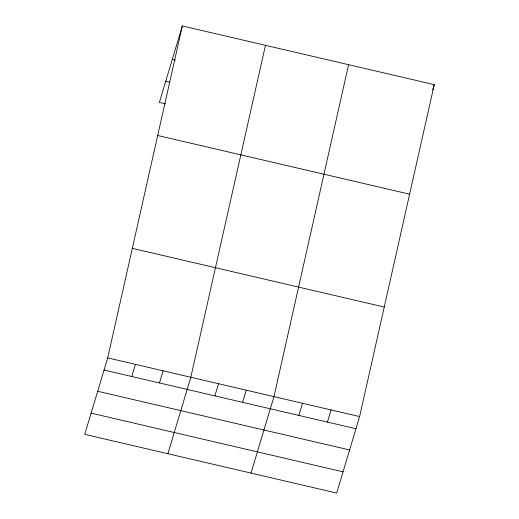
<?xml version="1.0" encoding="UTF-8"?>
<svg xmlns="http://www.w3.org/2000/svg" width="519" height="519" viewBox="0 0 519 519"><rect width="100%" height="100%" fill="white"/><g stroke="black" fill="none" stroke-linecap="round" stroke-linejoin="round"><path stroke-width="0.78" d="M107.693 357.896L182.325 25.95L434.247 84.642L359.615 416.588L336.675 493.05L84.753 434.358L107.693 357.896L359.615 416.588M265.462 45.322L190.823 377.261L167.884 453.723M348.593 64.687L273.961 396.633L251.021 473.094M182.325 25.95L159.385 102.412L165.548 103.845M131.755 376.502L135.401 364.351M159.469 382.957L163.115 370.806M214.892 395.874L218.538 383.716M242.6 402.329L246.246 390.178M298.866 415.44L302.512 403.282M327.418 422.09L331.064 409.932M432.651 89.962L434.247 84.642M172.314 59.328L175.396 60.042M165.756 81.191L169.603 82.086M157.698 135.491L409.621 194.184M132.319 248.354L384.242 307.047M104.047 370.047L355.963 428.739M97.676 391.268L349.598 449.96M91.117 413.137L343.04 471.829"/></g></svg>
